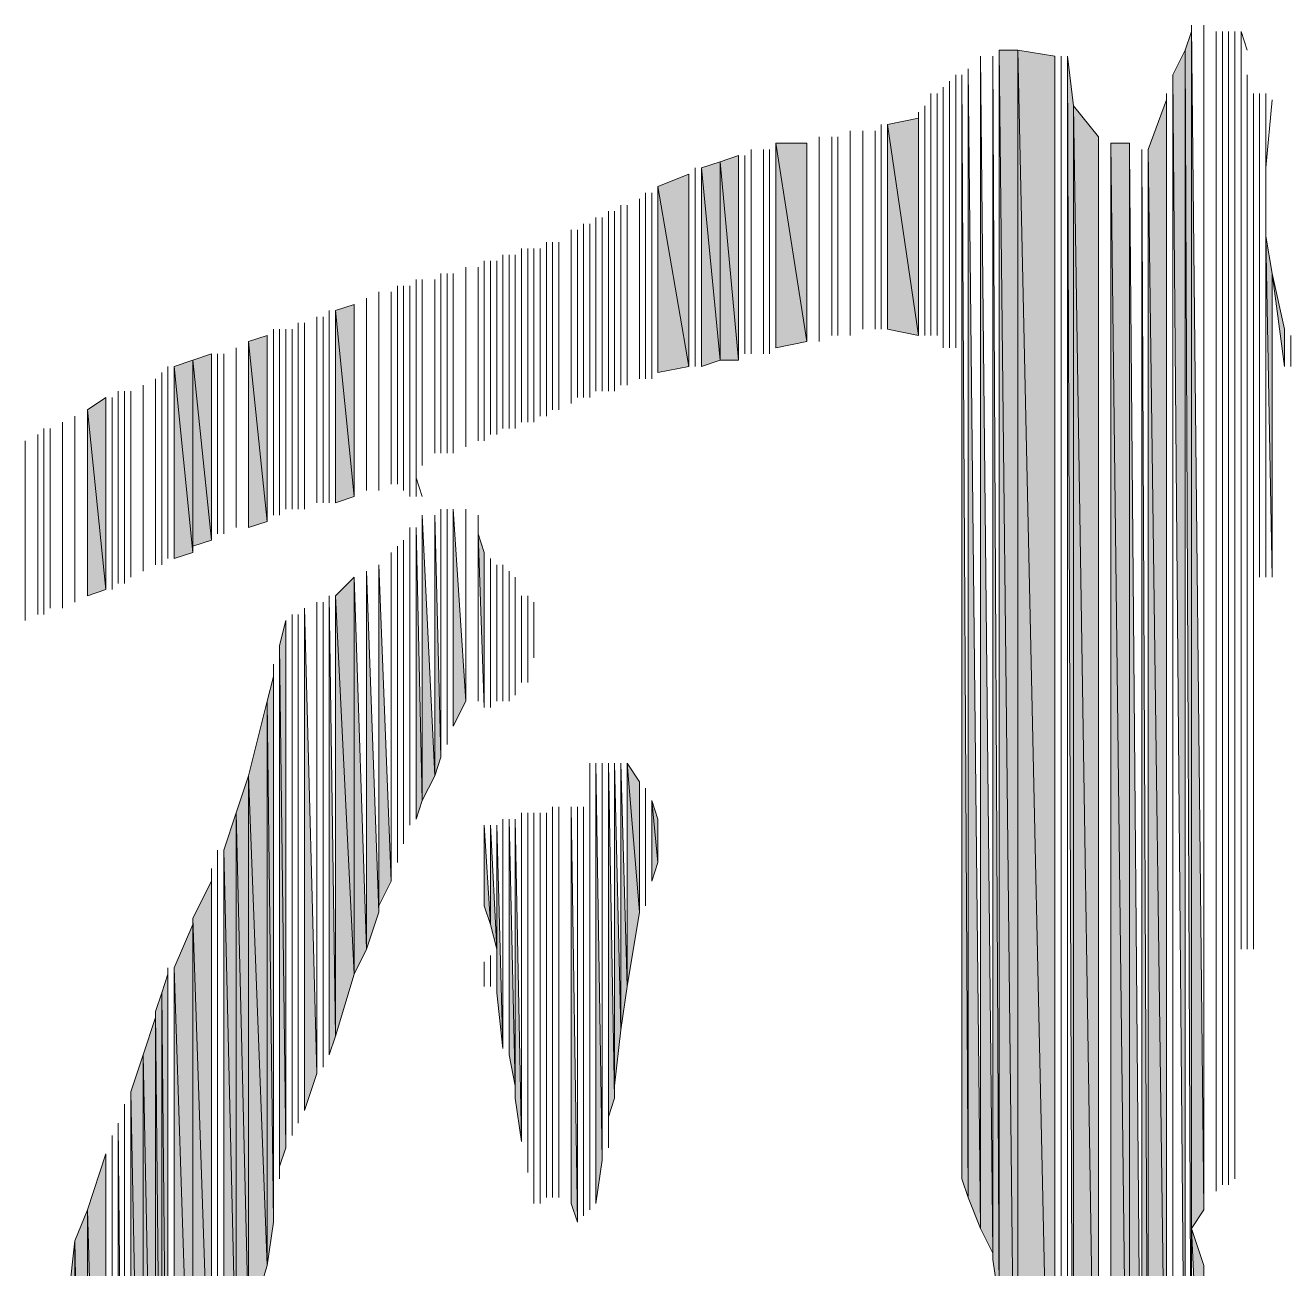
# Model space of a CAD drawing. Header units: millimetres. Extents: x -30643 to 86172, y -19411 to 63186.
# Drawn here: x 82637.1 to 82780.6, y -126 to 15.1 of the extents above; entities that cross this region are included whole.
import ezdxf

# ---------------------------------------------------------------- set-up
doc = ezdxf.new("R2010")
doc.units = ezdxf.units.MM

msp = doc.modelspace()

# ---------------------------------------------------------------- hatches: boundary and pattern name
h = msp.add_hatch(color=0)
h.dxf.hatch_style = 2
h.paths.add_polyline_path([(82769.37, -153.08), (82769.37, 14.39), (82768.67, 12.28)])
h = msp.add_hatch(color=0)
h.dxf.hatch_style = 2
h.paths.add_polyline_path([(82769.37, -121.42), (82770.78, -119.31), (82769.37, 15.1)])
h = msp.add_hatch(color=0)
h.dxf.hatch_style = 2
h.paths.add_polyline_path([(82745.45, -121.42), (82746.85, -124.23), (82745.45, 11.58)])
h = msp.add_hatch(color=0)
h.dxf.hatch_style = 2
h.paths.add_polyline_path([(82746.85, -124.94), (82747.56, -129.86), (82746.85, 11.58)])
h = msp.add_hatch(color=0)
h.dxf.hatch_style = 2
h.paths.add_polyline_path([(82747.56, -181.93), (82749.67, -181.93), (82747.56, 12.28)])
h = msp.add_hatch(color=0)
h.dxf.hatch_style = 2
h.paths.add_polyline_path([(82749.67, -181.93), (82749.67, 12.28), (82747.56, 12.28)])
h = msp.add_hatch(color=0)
h.dxf.hatch_style = 2
h.paths.add_polyline_path([(82749.67, -181.93), (82753.89, -180.53), (82749.67, 12.28)])
h = msp.add_hatch(color=0)
h.dxf.hatch_style = 2
h.paths.add_polyline_path([(82753.89, -180.53), (82753.89, 11.58), (82749.67, 12.28)])
h = msp.add_hatch(color=0)
h.dxf.hatch_style = 2
h.paths.add_polyline_path([(82756, -179.12), (82756, 5.95), (82755.3, 11.58)])
h = msp.add_hatch(color=0)
h.dxf.hatch_style = 2
h.paths.add_polyline_path([(82768.67, -153.79), (82768.67, 12.28), (82767.26, 9.47)])
h = msp.add_hatch(color=0)
h.dxf.hatch_style = 2
h.paths.add_polyline_path([(82744.04, -117.9), (82745.45, -121.42), (82744.04, 10.17)])
h = msp.add_hatch(color=0)
h.dxf.hatch_style = 2
h.paths.add_polyline_path([(82743.33, -115.79), (82744.04, -117.9), (82743.33, 9.47)])
h = msp.add_hatch(color=0)
h.dxf.hatch_style = 2
h.paths.add_polyline_path([(82777.82, -3.9), (82777.82, -1.09), (82777.82, 7.36)])
h = msp.add_hatch(color=0)
h.dxf.hatch_style = 2
h.paths.add_polyline_path([(82756, -179.12), (82758.82, -177.01), (82756, 5.95)])
h = msp.add_hatch(color=0)
h.dxf.hatch_style = 2
h.paths.add_polyline_path([(82758.82, -177.01), (82758.82, 2.43), (82756, 5.95)])
h = msp.add_hatch(color=0)
h.dxf.hatch_style = 2
h.paths.add_polyline_path([(82766.56, -155.9), (82766.56, 6.65), (82764.45, 1.02)])
h = msp.add_hatch(color=0)
h.dxf.hatch_style = 2
h.paths.add_polyline_path([(82738.41, -20.09), (82738.41, 4.54), (82734.89, 3.84)])
h = msp.add_hatch(color=0)
h.dxf.hatch_style = 2
h.paths.add_polyline_path([(82734.89, -19.38), (82738.41, -20.09), (82734.89, 3.84)])
h = msp.add_hatch(color=0)
h.dxf.hatch_style = 2
h.paths.add_polyline_path([(82722.22, -21.5), (82725.74, -20.79), (82722.22, 1.73)])
h = msp.add_hatch(color=0)
h.dxf.hatch_style = 2
h.paths.add_polyline_path([(82725.74, -20.79), (82725.74, 1.73), (82722.22, 1.73)])
h = msp.add_hatch(color=0)
h.dxf.hatch_style = 2
h.paths.add_polyline_path([(82760.22, -177.01), (82762.33, -174.9), (82760.22, 1.73)])
h = msp.add_hatch(color=0)
h.dxf.hatch_style = 2
h.paths.add_polyline_path([(82762.33, -174.9), (82762.33, 1.73), (82760.22, 1.73)])
h = msp.add_hatch(color=0)
h.dxf.hatch_style = 2
h.paths.add_polyline_path([(82762.33, -174.9), (82762.33, -167.16), (82762.33, 1.73)])
h = msp.add_hatch(color=0)
h.dxf.hatch_style = 2
h.paths.add_polyline_path([(82718, -22.9), (82718, 0.32), (82715.89, -0.39)])
h = msp.add_hatch(color=0)
h.dxf.hatch_style = 2
h.paths.add_polyline_path([(82762.33, -167.16), (82763.74, -162.23), (82762.33, 1.02)])
h = msp.add_hatch(color=0)
h.dxf.hatch_style = 2
h.paths.add_polyline_path([(82763.74, -162.23), (82764.45, -160.12), (82763.74, 1.02)])
h = msp.add_hatch(color=0)
h.dxf.hatch_style = 2
h.paths.add_polyline_path([(82764.45, -160.12), (82766.56, -155.9), (82764.45, 1.02)])
h = msp.add_hatch(color=0)
h.dxf.hatch_style = 2
h.paths.add_polyline_path([(82715.89, -22.9), (82715.89, -0.39), (82713.78, -1.09)])
h = msp.add_hatch(color=0)
h.dxf.hatch_style = 2
h.paths.add_polyline_path([(82713.78, -23.61), (82715.89, -22.9), (82713.78, -1.09)])
h = msp.add_hatch(color=0)
h.dxf.hatch_style = 2
h.paths.add_polyline_path([(82715.89, -22.9), (82718, -22.9), (82715.89, -0.39)])
h = msp.add_hatch(color=0)
h.dxf.hatch_style = 2
h.paths.add_polyline_path([(82712.37, -23.61), (82712.37, -1.79), (82708.85, -3.2)])
h = msp.add_hatch(color=0)
h.dxf.hatch_style = 2
h.paths.add_polyline_path([(82708.85, -24.31), (82712.37, -23.61), (82708.85, -3.2)])
h = msp.add_hatch(color=0)
h.dxf.hatch_style = 2
h.paths.add_polyline_path([(82777.82, -47.53), (82777.82, -8.83), (82777.82, -3.9)])
h = msp.add_hatch(color=0)
h.dxf.hatch_style = 2
h.paths.add_polyline_path([(82778.52, -47.53), (82778.52, -13.05), (82777.82, -8.83)])
h = msp.add_hatch(color=0)
h.dxf.hatch_style = 2
h.paths.add_polyline_path([(82779.93, -23.61), (82779.93, -19.38), (82778.52, -13.05)])
h = msp.add_hatch(color=0)
h.dxf.hatch_style = 2
h.paths.add_polyline_path([(82674.37, -38.38), (82674.37, -16.57), (82672.26, -17.27)])
h = msp.add_hatch(color=0)
h.dxf.hatch_style = 2
h.paths.add_polyline_path([(82672.26, -39.09), (82674.37, -38.38), (82672.26, -17.27)])
h = msp.add_hatch(color=0)
h.dxf.hatch_style = 2
h.paths.add_polyline_path([(82664.52, -41.2), (82664.52, -20.09), (82662.41, -20.79)])
h = msp.add_hatch(color=0)
h.dxf.hatch_style = 2
h.paths.add_polyline_path([(82662.41, -41.9), (82664.52, -41.2), (82662.41, -20.79)])
h = msp.add_hatch(color=0)
h.dxf.hatch_style = 2
h.paths.add_polyline_path([(82656.08, -44.72), (82656.08, -22.9), (82653.97, -23.61)])
h = msp.add_hatch(color=0)
h.dxf.hatch_style = 2
h.paths.add_polyline_path([(82658.19, -43.31), (82658.19, -22.2), (82656.08, -22.9)])
h = msp.add_hatch(color=0)
h.dxf.hatch_style = 2
h.paths.add_polyline_path([(82656.08, -44.01), (82658.19, -43.31), (82656.08, -22.9)])
h = msp.add_hatch(color=0)
h.dxf.hatch_style = 2
h.paths.add_polyline_path([(82653.97, -45.42), (82656.08, -44.72), (82653.97, -23.61)])
h = msp.add_hatch(color=0)
h.dxf.hatch_style = 2
h.paths.add_polyline_path([(82646.23, -48.94), (82646.23, -27.13), (82644.12, -28.53)])
h = msp.add_hatch(color=0)
h.dxf.hatch_style = 2
h.paths.add_polyline_path([(82644.12, -49.64), (82646.23, -48.94), (82644.12, -28.53)])
h = msp.add_hatch(color=0)
h.dxf.hatch_style = 2
h.paths.add_polyline_path([(82685.63, -64.42), (82687.04, -61.61), (82685.63, -39.79)])
h = msp.add_hatch(color=0)
h.dxf.hatch_style = 2
h.paths.add_polyline_path([(82682.11, -72.86), (82683.52, -70.05), (82682.11, -40.5)])
h = msp.add_hatch(color=0)
h.dxf.hatch_style = 2
h.paths.add_polyline_path([(82683.52, -70.05), (82684.23, -67.94), (82683.52, -40.5)])
h = msp.add_hatch(color=0)
h.dxf.hatch_style = 2
h.paths.add_polyline_path([(82681.41, -74.98), (82682.11, -72.86), (82681.41, -41.9)])
h = msp.add_hatch(color=0)
h.dxf.hatch_style = 2
h.paths.add_polyline_path([(82689.15, -62.31), (82689.15, -44.72), (82688.45, -42.61)])
h = msp.add_hatch(color=0)
h.dxf.hatch_style = 2
h.paths.add_polyline_path([(82675.78, -89.75), (82677.19, -85.53), (82675.78, -46.83)])
h = msp.add_hatch(color=0)
h.dxf.hatch_style = 2
h.paths.add_polyline_path([(82677.19, -84.83), (82678.6, -82.01), (82677.19, -46.12)])
h = msp.add_hatch(color=0)
h.dxf.hatch_style = 2
h.paths.add_polyline_path([(82674.37, -92.57), (82674.37, -47.53), (82672.26, -49.64)])
h = msp.add_hatch(color=0)
h.dxf.hatch_style = 2
h.paths.add_polyline_path([(82674.37, -92.57), (82675.78, -89.75), (82674.37, -47.53)])
h = msp.add_hatch(color=0)
h.dxf.hatch_style = 2
h.paths.add_polyline_path([(82671.56, -101.72), (82672.26, -99.6), (82671.56, -49.64)])
h = msp.add_hatch(color=0)
h.dxf.hatch_style = 2
h.paths.add_polyline_path([(82672.26, -99.6), (82674.37, -92.57), (82672.26, -49.64)])
h = msp.add_hatch(color=0)
h.dxf.hatch_style = 2
h.paths.add_polyline_path([(82668.75, -108.05), (82670.15, -103.83), (82668.75, -51.05)])
h = msp.add_hatch(color=0)
h.dxf.hatch_style = 2
h.paths.add_polyline_path([(82694.78, -55.27), (82694.78, -53.16), (82694.78, -50.35)])
h = msp.add_hatch(color=0)
h.dxf.hatch_style = 2
h.paths.add_polyline_path([(82666.63, -112.27), (82666.63, -52.46), (82665.93, -55.27)])
h = msp.add_hatch(color=0)
h.dxf.hatch_style = 2
h.paths.add_polyline_path([(82665.93, -114.38), (82666.63, -112.27), (82665.93, -55.27)])
h = msp.add_hatch(color=0)
h.dxf.hatch_style = 2
h.paths.add_polyline_path([(82665.23, -120.71), (82665.23, -58.79), (82664.52, -61.61)])
h = msp.add_hatch(color=0)
h.dxf.hatch_style = 2
h.paths.add_polyline_path([(82665.23, -120.71), (82665.23, -117.2), (82665.23, -58.79)])
h = msp.add_hatch(color=0)
h.dxf.hatch_style = 2
h.paths.add_polyline_path([(82664.52, -125.64), (82664.52, -61.61), (82662.41, -70.05)])
h = msp.add_hatch(color=0)
h.dxf.hatch_style = 2
h.paths.add_polyline_path([(82664.52, -125.64), (82665.23, -120.71), (82664.52, -61.61)])
h = msp.add_hatch(color=0)
h.dxf.hatch_style = 2
h.paths.add_polyline_path([(82701.82, -118.6), (82702.52, -113.68), (82701.82, -68.64)])
h = msp.add_hatch(color=0)
h.dxf.hatch_style = 2
h.paths.add_polyline_path([(82703.23, -112.27), (82703.23, -108.75), (82703.23, -68.64)])
h = msp.add_hatch(color=0)
h.dxf.hatch_style = 2
h.paths.add_polyline_path([(82703.23, -108.75), (82703.93, -106.64), (82703.23, -68.64)])
h = msp.add_hatch(color=0)
h.dxf.hatch_style = 2
h.paths.add_polyline_path([(82703.93, -105.23), (82704.63, -98.9), (82703.93, -68.64)])
h = msp.add_hatch(color=0)
h.dxf.hatch_style = 2
h.paths.add_polyline_path([(82704.63, -98.9), (82705.34, -93.97), (82704.63, -68.64)])
h = msp.add_hatch(color=0)
h.dxf.hatch_style = 2
h.paths.add_polyline_path([(82705.34, -93.97), (82706.74, -85.53), (82705.34, -68.64)])
h = msp.add_hatch(color=0)
h.dxf.hatch_style = 2
h.paths.add_polyline_path([(82706.74, -85.53), (82706.74, -70.75), (82705.34, -68.64)])
h = msp.add_hatch(color=0)
h.dxf.hatch_style = 2
h.paths.add_polyline_path([(82662.41, -132.68), (82662.41, -70.05), (82661, -74.27)])
h = msp.add_hatch(color=0)
h.dxf.hatch_style = 2
h.paths.add_polyline_path([(82662.41, -132.68), (82664.52, -125.64), (82662.41, -70.05)])
h = msp.add_hatch(color=0)
h.dxf.hatch_style = 2
h.paths.add_polyline_path([(82707.45, -84.83), (82707.45, -82.72), (82707.45, -71.46)])
h = msp.add_hatch(color=0)
h.dxf.hatch_style = 2
h.paths.add_polyline_path([(82708.15, -82.01), (82708.85, -79.9), (82708.15, -72.86)])
h = msp.add_hatch(color=0)
h.dxf.hatch_style = 2
h.paths.add_polyline_path([(82708.85, -79.9), (82708.85, -74.98), (82708.15, -72.86)])
h = msp.add_hatch(color=0)
h.dxf.hatch_style = 2
h.paths.add_polyline_path([(82661, -138.31), (82661, -74.27), (82659.6, -78.49)])
h = msp.add_hatch(color=0)
h.dxf.hatch_style = 2
h.paths.add_polyline_path([(82661, -138.31), (82662.41, -132.68), (82661, -74.27)])
h = msp.add_hatch(color=0)
h.dxf.hatch_style = 2
h.paths.add_polyline_path([(82694.08, -112.27), (82694.08, -115.09), (82694.08, -74.27)])
h = msp.add_hatch(color=0)
h.dxf.hatch_style = 2
h.paths.add_polyline_path([(82694.78, -116.49), (82694.78, -118.6), (82694.78, -74.27)])
h = msp.add_hatch(color=0)
h.dxf.hatch_style = 2
h.paths.add_polyline_path([(82699, -118.6), (82699.71, -120.71), (82699, -73.57)])
h = msp.add_hatch(color=0)
h.dxf.hatch_style = 2
h.paths.add_polyline_path([(82689.15, -84.83), (82689.86, -86.94), (82689.15, -75.68)])
h = msp.add_hatch(color=0)
h.dxf.hatch_style = 2
h.paths.add_polyline_path([(82689.86, -86.94), (82690.56, -89.75), (82689.86, -75.68)])
h = msp.add_hatch(color=0)
h.dxf.hatch_style = 2
h.paths.add_polyline_path([(82690.56, -94.68), (82691.26, -101.01), (82690.56, -75.68)])
h = msp.add_hatch(color=0)
h.dxf.hatch_style = 2
h.paths.add_polyline_path([(82691.97, -101.72), (82692.67, -105.23), (82691.97, -74.98)])
h = msp.add_hatch(color=0)
h.dxf.hatch_style = 2
h.paths.add_polyline_path([(82692.67, -106.64), (82693.37, -111.57), (82692.67, -74.98)])
h = msp.add_hatch(color=0)
h.dxf.hatch_style = 2
h.paths.add_polyline_path([(82659.6, -143.23), (82661, -138.31), (82659.6, -78.49)])
h = msp.add_hatch(color=0)
h.dxf.hatch_style = 2
h.paths.add_polyline_path([(82658.19, -148.86), (82658.19, -82.01), (82656.08, -86.23)])
h = msp.add_hatch(color=0)
h.dxf.hatch_style = 2
h.paths.add_polyline_path([(82658.19, -148.86), (82658.19, -146.75), (82658.19, -82.01)])
h = msp.add_hatch(color=0)
h.dxf.hatch_style = 2
h.paths.add_polyline_path([(82656.08, -156.6), (82656.08, -86.94), (82653.97, -91.86)])
h = msp.add_hatch(color=0)
h.dxf.hatch_style = 2
h.paths.add_polyline_path([(82656.08, -155.19), (82658.19, -148.86), (82656.08, -86.23)])
h = msp.add_hatch(color=0)
h.dxf.hatch_style = 2
h.paths.add_polyline_path([(82653.97, -164.34), (82656.08, -156.6), (82653.97, -91.86)])
h = msp.add_hatch(color=0)
h.dxf.hatch_style = 2
h.paths.add_polyline_path([(82653.26, -165.05), (82653.26, -92.57), (82652.56, -94.68)])
h = msp.add_hatch(color=0)
h.dxf.hatch_style = 2
h.paths.add_polyline_path([(82652.56, -168.56), (82652.56, -94.68), (82651.86, -96.79)])
h = msp.add_hatch(color=0)
h.dxf.hatch_style = 2
h.paths.add_polyline_path([(82652.56, -168.56), (82653.26, -165.05), (82652.56, -94.68)])
h = msp.add_hatch(color=0)
h.dxf.hatch_style = 2
h.paths.add_polyline_path([(82651.86, -172.08), (82651.86, -97.49), (82650.45, -101.72)])
h = msp.add_hatch(color=0)
h.dxf.hatch_style = 2
h.paths.add_polyline_path([(82651.86, -171.38), (82652.56, -168.56), (82651.86, -96.79)])
h = msp.add_hatch(color=0)
h.dxf.hatch_style = 2
h.paths.add_polyline_path([(82650.45, -177.01), (82650.45, -101.72), (82649.04, -105.94)])
h = msp.add_hatch(color=0)
h.dxf.hatch_style = 2
h.paths.add_polyline_path([(82650.45, -177.01), (82651.86, -172.08), (82650.45, -101.72)])
h = msp.add_hatch(color=0)
h.dxf.hatch_style = 2
h.paths.add_polyline_path([(82649.04, -182.64), (82650.45, -177.01), (82649.04, -105.94)])
h = msp.add_hatch(color=0)
h.dxf.hatch_style = 2
h.paths.add_polyline_path([(82647.63, -186.86), (82648.34, -184.75), (82647.63, -109.46)])
h = msp.add_hatch(color=0)
h.dxf.hatch_style = 2
h.paths.add_polyline_path([(82646.23, -191.08), (82646.23, -112.97), (82644.12, -119.31)])
h = msp.add_hatch(color=0)
h.dxf.hatch_style = 2
h.paths.add_polyline_path([(82644.12, -198.82), (82644.12, -119.31), (82642.71, -122.83)])
h = msp.add_hatch(color=0)
h.dxf.hatch_style = 2
h.paths.add_polyline_path([(82644.12, -198.82), (82646.23, -191.08), (82644.12, -119.31)])
h = msp.add_hatch(color=0)
h.dxf.hatch_style = 2
h.paths.add_polyline_path([(82770.78, -151.68), (82770.78, -125.64), (82769.37, -121.42)])
h = msp.add_hatch(color=0)
h.dxf.hatch_style = 2
h.paths.add_polyline_path([(82642.71, -203.04), (82642.71, -122.83), (82641.3, -135.49)])
h = msp.add_hatch(color=0)
h.dxf.hatch_style = 2
h.paths.add_polyline_path([(82642.71, -203.04), (82644.12, -198.82), (82642.71, -122.83)])

# ---------------------------------------------------------------- linework, layer by layer
at = {"color": 0, "lineweight": 0}
for points in [[(82769.37, -153.08), (82769.37, 14.39), (82768.67, 12.28)], [(82769.37, -152.38), (82769.37, 15.1)], [(82769.37, -152.38), (82769.37, 15.1)], [(82769.37, -152.38), (82769.37, 15.1)], [(82769.37, -121.42), (82770.78, -119.31), (82769.37, 15.1)], [(82769.37, -153.08), (82769.37, 14.39)], [(82770.78, -119.31), (82770.78, 15.1)], [(82770.78, -119.31), (82770.78, 15.1)], [(82770.78, -118.6), (82770.78, 15.1)], [(82770.78, -118.6), (82770.78, 15.1)], [(82772.19, -117.2), (82772.19, 14.39)], [(82772.19, -117.2), (82772.19, 14.39)], [(82772.89, -116.49), (82772.89, 14.39)], [(82772.89, -116.49), (82772.89, 14.39)], [(82773.59, -116.49), (82773.59, 14.39)], [(82773.59, -116.49), (82773.59, 14.39)], [(82774.3, -115.79), (82774.3, 14.39)], [(82774.3, -89.75), (82774.3, 14.39)], [(82775, -89.75), (82775, 14.39)], [(82775, 11.58), (82775, 14.39)], [(82775, 11.58), (82775, 14.39)], [(82775, 11.58), (82775, 14.39)], [(82775.7, 12.28), (82775, 14.39)], [(82745.45, -121.42), (82745.45, 11.58)], [(82745.45, -121.42), (82746.85, -124.23), (82745.45, 11.58)], [(82746.85, -124.23), (82746.85, 11.58)], [(82746.85, -124.23), (82746.85, 11.58)], [(82746.85, -124.94), (82746.85, 11.58)], [(82746.85, -124.94), (82747.56, -129.86), (82746.85, 11.58)], [(82747.56, -129.86), (82747.56, 12.28)], [(82747.56, -181.93), (82749.67, -181.93), (82747.56, 12.28)], [(82749.67, -181.93), (82749.67, 12.28), (82747.56, 12.28)], [(82749.67, -181.93), (82749.67, 12.28)], [(82749.67, -181.93), (82749.67, 12.28)], [(82749.67, -181.93), (82753.89, -180.53), (82749.67, 12.28)], [(82753.89, -180.53), (82753.89, 11.58), (82749.67, 12.28)], [(82753.89, -180.53), (82753.89, 11.58)], [(82754.59, -180.53), (82754.59, 11.58)], [(82754.59, -180.53), (82754.59, 11.58)], [(82755.3, -179.82), (82755.3, 11.58)], [(82755.3, -179.82), (82755.3, 11.58)], [(82756, -179.12), (82756, 5.95), (82755.3, 11.58)], [(82768.67, -153.79), (82768.67, 12.28), (82767.26, 9.47)], [(82768.67, -153.79), (82768.67, 12.28)], [(82775, -89.75), (82775, 11.58)], [(82744.04, -117.9), (82744.04, 10.17)], [(82744.04, -117.9), (82745.45, -121.42), (82744.04, 10.17)], [(82775, -89.75), (82775, 10.87)], [(82775, -89.75), (82775, 10.87)], [(82741.93, -21.5), (82741.93, 8.76)], [(82741.93, -21.5), (82741.93, 8.76)], [(82742.63, -21.5), (82742.63, 9.47)], [(82742.63, -21.5), (82742.63, 9.47)], [(82742.63, -21.5), (82742.63, 8.76)], [(82742.63, -21.5), (82742.63, 8.76)], [(82742.63, -21.5), (82742.63, 8.76)], [(82742.63, -21.5), (82742.63, 8.76)], [(82743.33, -21.5), (82743.33, 9.47)], [(82743.33, -115.79), (82744.04, -117.9), (82743.33, 9.47)], [(82767.26, -154.49), (82767.26, 9.47)], [(82767.26, -154.49), (82767.26, 9.47)], [(82775.7, -89.75), (82775.7, 9.47)], [(82775.7, -89.75), (82775.7, 9.47)], [(82739.82, -20.09), (82739.82, 7.36)], [(82739.82, -20.09), (82739.82, 7.36)], [(82739.82, -20.09), (82739.82, 7.36)], [(82739.82, -20.09), (82739.82, 7.36)], [(82739.82, -20.09), (82739.82, 7.36)], [(82739.82, -20.09), (82739.82, 7.36)], [(82740.52, -20.09), (82740.52, 7.36)], [(82740.52, -20.09), (82740.52, 7.36)], [(82741.22, -20.79), (82741.22, 8.06)], [(82741.22, -20.79), (82741.22, 8.06)], [(82741.22, -21.5), (82741.22, 8.06)], [(82741.22, -21.5), (82741.22, 8.06)], [(82741.22, -21.5), (82741.22, 8.06)], [(82741.22, -21.5), (82741.22, 8.06)], [(82766.56, -155.19), (82766.56, 7.36)], [(82766.56, -155.19), (82766.56, 7.36)], [(82767.26, -155.19), (82767.26, 8.06)], [(82767.26, -155.19), (82767.26, 8.06)], [(82775.7, -89.75), (82775.7, 8.06)], [(82775.7, -89.75), (82775.7, 8.06)], [(82775.7, -89.75), (82775.7, 7.36)], [(82775.7, -89.75), (82775.7, 7.36)], [(82775.7, -89.75), (82775.7, 7.36)], [(82775.7, -89.75), (82775.7, 7.36)], [(82776.41, -89.75), (82776.41, 7.36)], [(82776.41, -47.53), (82776.41, 7.36)], [(82777.11, -47.53), (82777.11, 7.36)], [(82777.11, -47.53), (82777.11, 7.36)], [(82777.11, -47.53), (82777.11, 7.36)], [(82777.11, -47.53), (82777.11, 7.36)], [(82777.82, -47.53), (82777.82, 7.36)], [(82777.82, -47.53), (82777.82, 7.36)], [(82777.82, -47.53), (82777.82, 7.36)], [(82777.82, -3.9), (82777.82, -1.09), (82777.82, 7.36)], [(82739.11, -20.09), (82739.11, 5.95)], [(82739.11, -20.09), (82739.11, 5.95)], [(82739.82, -20.09), (82739.82, 6.65)], [(82739.82, -20.09), (82739.82, 6.65)], [(82756, -179.12), (82758.82, -177.01), (82756, 5.95)], [(82758.82, -177.01), (82758.82, 2.43), (82756, 5.95)], [(82766.56, -155.9), (82766.56, 6.65), (82764.45, 1.02)], [(82766.56, -155.9), (82766.56, 6.65)], [(82777.82, -1.09), (82777.82, 6.65)], [(82777.82, -1.09), (82778.52, 6.65)], [(82738.41, -20.09), (82738.41, 4.54), (82734.89, 3.84)], [(82738.41, -20.09), (82738.41, 5.24)], [(82738.41, -20.09), (82738.41, 5.24)], [(82738.41, -20.09), (82738.41, 4.54)], [(82730.67, -20.09), (82730.67, 3.13)], [(82730.67, -20.09), (82730.67, 3.13)], [(82730.67, -20.09), (82730.67, 3.13)], [(82730.67, -20.09), (82730.67, 3.13)], [(82732.08, -19.38), (82732.08, 3.13)], [(82732.08, -19.38), (82732.08, 3.13)], [(82733.48, -19.38), (82733.48, 3.13)], [(82733.48, -19.38), (82733.48, 3.13)], [(82733.48, -19.38), (82733.48, 3.13)], [(82733.48, -19.38), (82733.48, 3.13)], [(82734.19, -19.38), (82734.19, 3.84)], [(82734.19, -19.38), (82734.19, 3.84)], [(82734.89, -19.38), (82734.89, 3.84)], [(82734.89, -19.38), (82738.41, -20.09), (82734.89, 3.84)], [(82722.22, -21.5), (82722.22, 1.73)], [(82722.22, -21.5), (82725.74, -20.79), (82722.22, 1.73)], [(82725.74, -20.79), (82725.74, 1.73), (82722.22, 1.73)], [(82725.74, -20.79), (82725.74, 1.73)], [(82727.15, -20.79), (82727.15, 2.43)], [(82727.15, -20.79), (82727.15, 2.43)], [(82728.56, -20.09), (82728.56, 2.43)], [(82728.56, -20.09), (82728.56, 2.43)], [(82729.26, -20.09), (82729.26, 2.43)], [(82729.26, -20.09), (82729.26, 2.43)], [(82758.82, -177.01), (82758.82, 2.43)], [(82760.22, -177.01), (82760.22, 1.73)], [(82760.22, -177.01), (82762.33, -174.9), (82760.22, 1.73)], [(82762.33, -174.9), (82762.33, 1.73), (82760.22, 1.73)], [(82762.33, -174.9), (82762.33, 1.73)], [(82762.33, -174.9), (82762.33, 1.73)], [(82762.33, -174.9), (82762.33, -167.16), (82762.33, 1.73)], [(82718, -22.9), (82718, 0.32), (82715.89, -0.39)], [(82718, -22.9), (82718, 0.32)], [(82718.71, -22.2), (82718.71, 0.32)], [(82718.71, -22.2), (82718.71, 0.32)], [(82719.41, -22.2), (82719.41, 1.02)], [(82719.41, -22.2), (82719.41, 1.02)], [(82720.82, -22.2), (82720.82, 1.02)], [(82720.82, -22.2), (82720.82, 1.02)], [(82720.82, -22.2), (82720.82, 1.02)], [(82720.82, -22.2), (82720.82, 1.02)], [(82721.52, -22.2), (82721.52, 1.02)], [(82721.52, -22.2), (82721.52, 1.02)], [(82762.33, -167.16), (82762.33, 1.02)], [(82762.33, -167.16), (82763.74, -162.23), (82762.33, 1.02)], [(82763.74, -162.23), (82763.74, 1.02)], [(82763.74, -162.23), (82764.45, -160.12), (82763.74, 1.02)], [(82764.45, -160.12), (82764.45, 1.02)], [(82764.45, -160.12), (82766.56, -155.9), (82764.45, 1.02)], [(82713.08, -23.61), (82713.08, -1.09)], [(82713.08, -23.61), (82713.08, -1.09)], [(82715.89, -22.9), (82715.89, -0.39), (82713.78, -1.09)], [(82713.78, -23.61), (82713.78, -1.09)], [(82713.78, -23.61), (82715.89, -22.9), (82713.78, -1.09)], [(82715.89, -22.9), (82718, -22.9), (82715.89, -0.39)], [(82712.37, -23.61), (82712.37, -1.79), (82708.85, -3.2)], [(82712.37, -23.61), (82712.37, -1.79)], [(82707.45, -25.01), (82707.45, -3.9)], [(82707.45, -25.01), (82707.45, -3.9)], [(82708.15, -25.01), (82708.15, -3.9)], [(82708.15, -25.01), (82708.15, -3.9)], [(82708.85, -24.31), (82708.85, -3.2)], [(82708.85, -24.31), (82708.85, -3.2)], [(82708.85, -24.31), (82708.85, -3.2)], [(82708.85, -24.31), (82708.85, -3.2)], [(82708.85, -24.31), (82708.85, -3.2)], [(82708.85, -24.31), (82712.37, -23.61), (82708.85, -3.2)], [(82777.82, -47.53), (82777.82, -3.9)], [(82777.82, -47.53), (82777.82, -8.83), (82777.82, -3.9)], [(82704.63, -25.72), (82704.63, -5.31)], [(82704.63, -25.72), (82704.63, -5.31)], [(82705.34, -25.72), (82705.34, -5.31)], [(82705.34, -25.72), (82705.34, -5.31)], [(82706.74, -25.01), (82706.74, -4.61)], [(82706.74, -25.01), (82706.74, -4.61)], [(82707.45, -25.01), (82707.45, -4.61)], [(82707.45, -25.01), (82707.45, -4.61)], [(82701.82, -26.42), (82701.82, -6.72)], [(82701.82, -26.42), (82701.82, -6.72)], [(82702.52, -26.42), (82702.52, -6.72)], [(82702.52, -26.42), (82702.52, -6.72)], [(82703.23, -26.42), (82703.23, -6.01)], [(82703.23, -26.42), (82703.23, -6.01)], [(82703.23, -26.42), (82703.23, -6.72)], [(82703.23, -26.42), (82703.23, -6.72)], [(82703.93, -26.42), (82703.93, -6.01)], [(82703.93, -26.42), (82703.93, -6.01)], [(82703.93, -25.72), (82703.93, -6.01)], [(82703.93, -25.72), (82703.93, -6.01)], [(82699, -27.83), (82699, -8.13)], [(82699, -27.83), (82699, -8.13)], [(82699.71, -27.13), (82699.71, -8.13)], [(82699.71, -27.13), (82699.71, -8.13)], [(82699.71, -27.13), (82699.71, -8.13)], [(82699.71, -27.13), (82699.71, -8.13)], [(82700.41, -27.13), (82700.41, -7.42)], [(82700.41, -27.13), (82700.41, -7.42)], [(82701.11, -27.13), (82701.11, -7.42)], [(82701.11, -27.13), (82701.11, -7.42)], [(82701.11, -27.13), (82701.11, -7.42)], [(82701.11, -27.13), (82701.11, -7.42)], [(82696.19, -29.24), (82696.19, -9.53)], [(82696.19, -29.24), (82696.19, -9.53)], [(82696.19, -29.24), (82696.19, -9.53)], [(82696.19, -29.24), (82696.19, -9.53)], [(82696.89, -28.53), (82696.89, -9.53)], [(82696.89, -28.53), (82696.89, -9.53)], [(82696.89, -28.53), (82696.89, -9.53)], [(82696.89, -28.53), (82696.89, -9.53)], [(82697.6, -28.53), (82697.6, -9.53)], [(82697.6, -28.53), (82697.6, -9.53)], [(82777.82, -47.53), (82777.82, -8.83)], [(82778.52, -47.53), (82778.52, -13.05), (82777.82, -8.83)], [(82691.26, -30.64), (82691.26, -10.94)], [(82691.26, -30.64), (82691.26, -10.94)], [(82691.26, -30.64), (82691.26, -10.94)], [(82691.26, -30.64), (82691.26, -10.94)], [(82691.97, -30.64), (82691.97, -10.94)], [(82691.97, -30.64), (82691.97, -10.94)], [(82691.97, -30.64), (82691.97, -10.94)], [(82691.97, -30.64), (82691.97, -10.94)], [(82692.67, -30.64), (82692.67, -10.94)], [(82692.67, -30.64), (82692.67, -10.94)], [(82692.67, -30.64), (82692.67, -10.94)], [(82692.67, -30.64), (82692.67, -10.94)], [(82693.37, -29.94), (82693.37, -10.24)], [(82693.37, -29.94), (82693.37, -10.24)], [(82694.08, -29.94), (82694.08, -10.24)], [(82694.08, -29.94), (82694.08, -10.24)], [(82694.08, -29.94), (82694.08, -10.24)], [(82694.08, -29.94), (82694.08, -10.24)], [(82694.78, -29.94), (82694.78, -10.24)], [(82694.78, -29.94), (82694.78, -10.24)], [(82694.78, -29.94), (82694.78, -10.24)], [(82694.78, -29.94), (82694.78, -10.24)], [(82694.78, -29.24), (82694.78, -10.24)], [(82694.78, -29.24), (82694.78, -10.24)], [(82695.48, -29.24), (82695.48, -10.24)], [(82695.48, -29.24), (82695.48, -10.24)], [(82695.48, -29.24), (82695.48, -10.24)], [(82695.48, -29.24), (82695.48, -10.24)], [(82687.04, -32.75), (82687.04, -12.35)], [(82687.04, -32.75), (82687.04, -12.35)], [(82688.45, -32.05), (82688.45, -12.35)], [(82688.45, -32.05), (82688.45, -12.35)], [(82689.15, -32.05), (82689.15, -11.64)], [(82689.15, -32.05), (82689.15, -11.64)], [(82689.15, -32.05), (82689.15, -11.64)], [(82689.15, -32.05), (82689.15, -11.64)], [(82689.15, -32.05), (82689.15, -11.64)], [(82689.15, -32.05), (82689.15, -11.64)], [(82689.15, -32.05), (82689.15, -11.64)], [(82689.15, -32.05), (82689.15, -11.64)], [(82689.15, -32.05), (82689.15, -11.64)], [(82689.15, -32.05), (82689.15, -11.64)], [(82689.86, -31.35), (82689.86, -11.64)], [(82689.86, -31.35), (82689.86, -11.64)], [(82690.56, -31.35), (82690.56, -11.64)], [(82690.56, -31.35), (82690.56, -11.64)], [(82681.41, -38.38), (82681.41, -13.76)], [(82681.41, -36.27), (82681.41, -13.76)], [(82682.11, -34.87), (82682.11, -13.76)], [(82682.11, -34.87), (82682.11, -13.76)], [(82682.11, -34.87), (82682.11, -13.76)], [(82682.11, -34.87), (82682.11, -13.76)], [(82683.52, -33.46), (82683.52, -13.76)], [(82683.52, -33.46), (82683.52, -13.76)], [(82684.23, -33.46), (82684.23, -13.05)], [(82684.23, -33.46), (82684.23, -13.05)], [(82684.23, -33.46), (82684.23, -13.05)], [(82684.23, -33.46), (82684.23, -13.05)], [(82684.93, -33.46), (82684.93, -13.05)], [(82684.93, -33.46), (82684.93, -13.05)], [(82684.93, -33.46), (82684.93, -13.05)], [(82684.93, -33.46), (82684.93, -13.05)], [(82685.63, -33.46), (82685.63, -13.05)], [(82685.63, -33.46), (82685.63, -13.05)], [(82778.52, -24.31), (82778.52, -13.05)], [(82779.93, -23.61), (82779.93, -19.38), (82778.52, -13.05)], [(82677.19, -37.68), (82677.19, -15.16)], [(82677.19, -37.68), (82677.19, -15.16)], [(82677.19, -37.68), (82677.19, -15.16)], [(82677.19, -37.68), (82677.19, -15.16)], [(82678.6, -36.98), (82678.6, -15.16)], [(82678.6, -36.98), (82678.6, -15.16)], [(82678.6, -36.98), (82678.6, -15.16)], [(82678.6, -36.98), (82678.6, -15.16)], [(82679.3, -36.98), (82679.3, -14.46)], [(82679.3, -36.98), (82679.3, -14.46)], [(82679.3, -36.98), (82679.3, -14.46)], [(82679.3, -36.98), (82679.3, -14.46)], [(82680, -37.68), (82680, -14.46)], [(82680, -37.68), (82680, -14.46)], [(82680, -37.68), (82680, -14.46)], [(82680, -37.68), (82680, -14.46)], [(82680.71, -38.38), (82680.71, -14.46)], [(82680.71, -38.38), (82680.71, -14.46)], [(82680.71, -38.38), (82680.71, -14.46)], [(82680.71, -38.38), (82680.71, -14.46)], [(82674.37, -38.38), (82674.37, -16.57), (82672.26, -17.27)], [(82674.37, -38.38), (82674.37, -16.57)], [(82674.37, -38.38), (82674.37, -16.57)], [(82674.37, -38.38), (82674.37, -16.57)], [(82674.37, -38.38), (82674.37, -16.57)], [(82674.37, -38.38), (82674.37, -16.57)], [(82675.78, -37.68), (82675.78, -15.87)], [(82675.78, -37.68), (82675.78, -15.87)], [(82670.15, -39.09), (82670.15, -17.98)], [(82670.15, -39.09), (82670.15, -17.98)], [(82670.86, -39.09), (82670.86, -17.98)], [(82670.86, -39.09), (82670.86, -17.98)], [(82671.56, -39.09), (82671.56, -17.27)], [(82671.56, -39.09), (82671.56, -17.27)], [(82672.26, -39.09), (82672.26, -17.27)], [(82672.26, -39.09), (82674.37, -38.38), (82672.26, -17.27)], [(82664.52, -41.2), (82664.52, -20.09), (82662.41, -20.79)], [(82664.52, -41.2), (82664.52, -20.09)], [(82665.23, -40.5), (82665.23, -19.38)], [(82665.23, -40.5), (82665.23, -19.38)], [(82665.23, -40.5), (82665.23, -20.09)], [(82665.23, -40.5), (82665.23, -20.09)], [(82665.93, -40.5), (82665.93, -19.38)], [(82665.93, -40.5), (82665.93, -19.38)], [(82665.93, -40.5), (82665.93, -19.38)], [(82665.93, -40.5), (82665.93, -19.38)], [(82666.63, -39.79), (82666.63, -19.38)], [(82666.63, -39.79), (82666.63, -19.38)], [(82667.34, -39.79), (82667.34, -19.38)], [(82667.34, -39.79), (82667.34, -19.38)], [(82667.34, -39.79), (82667.34, -19.38)], [(82667.34, -39.79), (82667.34, -19.38)], [(82668.04, -39.79), (82668.04, -18.68)], [(82668.04, -39.79), (82668.04, -18.68)], [(82668.75, -39.79), (82668.75, -18.68)], [(82668.75, -39.79), (82668.75, -18.68)], [(82779.93, -23.61), (82779.93, -19.38)], [(82779.93, -23.61), (82779.93, -19.38)], [(82779.93, -23.61), (82779.93, -19.38)], [(82780.63, -23.61), (82780.63, -20.09)], [(82780.63, -23.61), (82780.63, -20.09)], [(82780.63, -22.2), (82780.63, -20.09)], [(82780.63, -22.2), (82780.63, -20.09)], [(82661, -41.9), (82661, -21.5)], [(82661, -41.9), (82661, -21.5)], [(82662.41, -41.9), (82662.41, -20.79)], [(82662.41, -41.9), (82664.52, -41.2), (82662.41, -20.79)], [(82656.08, -44.72), (82656.08, -22.9), (82653.97, -23.61)], [(82658.19, -43.31), (82658.19, -22.2), (82656.08, -22.9)], [(82656.08, -44.72), (82656.08, -22.9)], [(82656.08, -44.01), (82656.08, -22.9)], [(82656.08, -44.01), (82656.08, -22.9)], [(82656.08, -44.01), (82656.08, -22.9)], [(82656.08, -44.01), (82658.19, -43.31), (82656.08, -22.9)], [(82658.19, -43.31), (82658.19, -22.2)], [(82658.19, -43.31), (82658.19, -22.2)], [(82658.19, -43.31), (82658.19, -22.2)], [(82658.89, -42.61), (82658.89, -22.2)], [(82658.89, -42.61), (82658.89, -22.2)], [(82658.89, -42.61), (82658.89, -22.2)], [(82658.89, -42.61), (82658.89, -22.2)], [(82659.6, -42.61), (82659.6, -22.2)], [(82659.6, -42.61), (82659.6, -22.2)], [(82652.56, -46.12), (82652.56, -24.31)], [(82652.56, -46.12), (82652.56, -24.31)], [(82653.26, -45.42), (82653.26, -23.61)], [(82653.26, -45.42), (82653.26, -23.61)], [(82653.26, -45.42), (82653.26, -24.31)], [(82653.26, -45.42), (82653.26, -24.31)], [(82653.26, -45.42), (82653.26, -24.31)], [(82653.26, -45.42), (82653.26, -24.31)], [(82653.97, -45.42), (82653.97, -23.61)], [(82653.97, -45.42), (82656.08, -44.72), (82653.97, -23.61)], [(82650.45, -46.83), (82650.45, -25.72)], [(82650.45, -46.83), (82650.45, -25.72)], [(82651.86, -46.12), (82651.86, -25.01)], [(82651.86, -46.12), (82651.86, -25.01)], [(82651.86, -46.12), (82651.86, -25.01)], [(82651.86, -46.12), (82651.86, -25.01)], [(82651.86, -46.12), (82651.86, -25.01)], [(82651.86, -46.12), (82651.86, -25.01)], [(82646.23, -48.94), (82646.23, -27.13), (82644.12, -28.53)], [(82646.23, -48.94), (82646.23, -27.13)], [(82646.93, -48.94), (82646.93, -27.13)], [(82646.93, -48.94), (82646.93, -27.13)], [(82646.93, -48.94), (82646.93, -27.13)], [(82646.93, -48.94), (82646.93, -27.13)], [(82646.93, -48.24), (82646.93, -27.13)], [(82646.93, -48.24), (82646.93, -27.13)], [(82647.63, -48.24), (82647.63, -26.42)], [(82647.63, -48.24), (82647.63, -26.42)], [(82648.34, -48.24), (82648.34, -26.42)], [(82648.34, -48.24), (82648.34, -26.42)], [(82648.34, -48.24), (82648.34, -26.42)], [(82648.34, -48.24), (82648.34, -26.42)], [(82649.04, -47.53), (82649.04, -26.42)], [(82649.04, -47.53), (82649.04, -26.42)], [(82644.12, -49.64), (82644.12, -28.53)], [(82644.12, -49.64), (82646.23, -48.94), (82644.12, -28.53)], [(82641.3, -51.05), (82641.3, -29.94)], [(82641.3, -51.05), (82641.3, -29.94)], [(82642.71, -50.35), (82642.71, -29.24)], [(82642.71, -50.35), (82642.71, -29.24)], [(82638.49, -51.75), (82638.49, -31.35)], [(82638.49, -51.75), (82638.49, -31.35)], [(82639.19, -51.75), (82639.19, -30.64)], [(82639.19, -51.75), (82639.19, -30.64)], [(82639.19, -51.75), (82639.19, -30.64)], [(82639.19, -51.75), (82639.19, -30.64)], [(82639.19, -51.75), (82639.19, -30.64)], [(82639.19, -51.75), (82639.19, -30.64)], [(82639.89, -51.05), (82639.89, -30.64)], [(82639.89, -51.05), (82639.89, -30.64)], [(82637.08, -52.46), (82637.08, -32.05)], [(82637.08, -52.46), (82637.08, -32.05)], [(82637.08, -52.46), (82637.08, -32.05)], [(82637.08, -52.46), (82637.08, -32.05)], [(82681.41, -38.38), (82681.41, -36.27)], [(82682.11, -38.38), (82681.41, -36.27)], [(82684.23, -67.94), (82684.23, -39.79)], [(82684.23, -67.94), (82684.23, -39.79)], [(82684.23, -67.23), (82684.23, -39.79)], [(82684.23, -67.23), (82684.23, -39.79)], [(82684.93, -66.53), (82684.93, -39.79)], [(82684.93, -66.53), (82684.93, -39.79)], [(82684.93, -65.12), (82684.93, -39.79)], [(82684.93, -65.12), (82684.93, -39.79)], [(82685.63, -64.42), (82685.63, -39.79)], [(82685.63, -64.42), (82687.04, -61.61), (82685.63, -39.79)], [(82687.04, -61.61), (82687.04, -39.79)], [(82687.04, -61.61), (82687.04, -39.79)], [(82682.11, -72.86), (82682.11, -40.5)], [(82682.11, -72.86), (82682.11, -40.5)], [(82682.11, -72.86), (82682.11, -40.5)], [(82682.11, -72.86), (82683.52, -70.05), (82682.11, -40.5)], [(82683.52, -70.05), (82683.52, -40.5)], [(82683.52, -70.05), (82684.23, -67.94), (82683.52, -40.5)], [(82688.45, -61.61), (82688.45, -40.5)], [(82688.45, -42.61), (82688.45, -40.5)], [(82680.71, -75.68), (82680.71, -41.9)], [(82680.71, -75.68), (82680.71, -41.9)], [(82680.71, -75.68), (82680.71, -42.61)], [(82680.71, -75.68), (82680.71, -42.61)], [(82681.41, -74.98), (82681.41, -41.9)], [(82681.41, -74.98), (82682.11, -72.86), (82681.41, -41.9)], [(82688.45, -61.61), (82688.45, -42.61)], [(82689.15, -62.31), (82689.15, -44.72), (82688.45, -42.61)], [(82679.3, -79.9), (82679.3, -44.01)], [(82679.3, -79.9), (82679.3, -44.01)], [(82679.3, -78.49), (82679.3, -44.01)], [(82679.3, -78.49), (82679.3, -44.01)], [(82680, -77.79), (82680, -43.31)], [(82680, -77.79), (82680, -43.31)], [(82680, -77.09), (82680, -43.31)], [(82680, -77.09), (82680, -43.31)], [(82678.6, -81.31), (82678.6, -44.72)], [(82678.6, -81.31), (82678.6, -44.72)], [(82678.6, -82.01), (82678.6, -45.42)], [(82678.6, -82.01), (82678.6, -45.42)], [(82689.15, -62.31), (82689.15, -44.72)], [(82689.15, -62.31), (82689.15, -44.72)], [(82689.15, -62.31), (82689.15, -44.72)], [(82689.15, -62.31), (82689.15, -45.42)], [(82689.15, -62.31), (82689.15, -45.42)], [(82689.15, -62.31), (82689.15, -45.42)], [(82689.15, -62.31), (82689.15, -45.42)], [(82689.15, -62.31), (82689.15, -45.42)], [(82689.15, -62.31), (82689.15, -45.42)], [(82689.86, -62.31), (82689.86, -45.42)], [(82689.86, -62.31), (82689.86, -45.42)], [(82675.78, -89.75), (82675.78, -46.83)], [(82675.78, -89.75), (82677.19, -85.53), (82675.78, -46.83)], [(82677.19, -85.53), (82677.19, -46.12)], [(82677.19, -85.53), (82677.19, -46.12)], [(82677.19, -84.83), (82677.19, -46.12)], [(82677.19, -84.83), (82678.6, -82.01), (82677.19, -46.12)], [(82690.56, -61.61), (82690.56, -46.12)], [(82690.56, -61.61), (82690.56, -46.12)], [(82691.26, -61.61), (82691.26, -46.12)], [(82691.26, -61.61), (82691.26, -46.12)], [(82691.26, -61.61), (82691.26, -46.83)], [(82691.26, -61.61), (82691.26, -46.83)], [(82691.97, -61.61), (82691.97, -46.83)], [(82691.97, -61.61), (82691.97, -46.83)], [(82691.97, -61.61), (82691.97, -46.83)], [(82691.97, -61.61), (82691.97, -46.83)], [(82674.37, -92.57), (82674.37, -47.53), (82672.26, -49.64)], [(82674.37, -92.57), (82674.37, -47.53)], [(82674.37, -92.57), (82674.37, -47.53)], [(82674.37, -92.57), (82674.37, -47.53)], [(82674.37, -92.57), (82674.37, -47.53)], [(82674.37, -92.57), (82675.78, -89.75), (82674.37, -47.53)], [(82692.67, -60.9), (82692.67, -47.53)], [(82692.67, -60.9), (82692.67, -47.53)], [(82692.67, -60.2), (82692.67, -48.24)], [(82692.67, -60.2), (82692.67, -48.24)], [(82671.56, -101.72), (82671.56, -49.64)], [(82671.56, -101.72), (82672.26, -99.6), (82671.56, -49.64)], [(82672.26, -99.6), (82672.26, -49.64)], [(82672.26, -99.6), (82674.37, -92.57), (82672.26, -49.64)], [(82693.37, -59.49), (82693.37, -49.64)], [(82693.37, -59.49), (82693.37, -49.64)], [(82694.08, -59.49), (82694.08, -49.64)], [(82694.08, -59.49), (82694.08, -49.64)], [(82668.75, -108.05), (82668.75, -51.05)], [(82668.75, -108.05), (82670.15, -103.83), (82668.75, -51.05)], [(82670.15, -103.83), (82670.15, -50.35)], [(82670.15, -103.83), (82670.15, -50.35)], [(82670.86, -103.12), (82670.86, -50.35)], [(82670.86, -103.12), (82670.86, -50.35)], [(82694.08, -58.09), (82694.08, -50.35)], [(82694.08, -58.09), (82694.08, -50.35)], [(82694.78, -56.68), (82694.78, -50.35)], [(82694.78, -56.68), (82694.78, -50.35)], [(82694.78, -56.68), (82694.78, -50.35)], [(82694.78, -56.68), (82694.78, -50.35)], [(82694.78, -55.27), (82694.78, -53.16), (82694.78, -50.35)], [(82666.63, -112.27), (82666.63, -52.46), (82665.93, -55.27)], [(82666.63, -112.27), (82666.63, -52.46)], [(82667.34, -110.86), (82667.34, -51.75)], [(82667.34, -110.86), (82667.34, -51.75)], [(82667.34, -110.86), (82667.34, -51.75)], [(82667.34, -110.86), (82667.34, -51.75)], [(82668.04, -109.46), (82668.04, -51.75)], [(82668.04, -109.46), (82668.04, -51.75)], [(82694.78, -55.27), (82694.78, -53.16)], [(82665.93, -114.38), (82665.93, -55.27)], [(82665.93, -114.38), (82666.63, -112.27), (82665.93, -55.27)], [(82665.93, -115.79), (82665.93, -55.98)], [(82665.93, -115.79), (82665.93, -55.98)], [(82665.23, -117.2), (82665.23, -57.38)], [(82665.23, -117.2), (82665.23, -57.38)], [(82665.23, -120.71), (82665.23, -58.79), (82664.52, -61.61)], [(82665.23, -120.71), (82665.23, -117.2), (82665.23, -58.79)], [(82664.52, -125.64), (82664.52, -61.61), (82662.41, -70.05)], [(82664.52, -125.64), (82665.23, -120.71), (82664.52, -61.61)], [(82701.11, -119.31), (82701.11, -68.64)], [(82701.11, -119.31), (82701.11, -68.64)], [(82701.11, -119.31), (82701.11, -68.64)], [(82701.82, -118.6), (82701.82, -68.64)], [(82701.82, -118.6), (82702.52, -113.68), (82701.82, -68.64)], [(82702.52, -113.68), (82702.52, -68.64)], [(82702.52, -113.68), (82702.52, -68.64)], [(82703.23, -112.27), (82703.23, -68.64)], [(82703.23, -112.27), (82703.23, -108.75), (82703.23, -68.64)], [(82703.23, -108.75), (82703.23, -68.64)], [(82703.23, -108.75), (82703.93, -106.64), (82703.23, -68.64)], [(82703.93, -106.64), (82703.93, -68.64)], [(82703.93, -106.64), (82703.93, -68.64)], [(82703.93, -105.23), (82703.93, -68.64)], [(82703.93, -105.23), (82704.63, -98.9), (82703.93, -68.64)], [(82704.63, -98.9), (82704.63, -68.64)], [(82704.63, -98.9), (82705.34, -93.97), (82704.63, -68.64)], [(82705.34, -93.97), (82705.34, -68.64)], [(82705.34, -93.97), (82706.74, -85.53), (82705.34, -68.64)], [(82706.74, -85.53), (82706.74, -70.75), (82705.34, -68.64)], [(82662.41, -132.68), (82662.41, -70.05), (82661, -74.27)], [(82662.41, -132.68), (82664.52, -125.64), (82662.41, -70.05)], [(82706.74, -85.53), (82706.74, -70.75)], [(82707.45, -84.83), (82707.45, -71.46)], [(82707.45, -84.83), (82707.45, -82.72), (82707.45, -71.46)], [(82707.45, -82.72), (82707.45, -72.86)], [(82707.45, -82.72), (82707.45, -72.86)], [(82708.15, -82.01), (82708.15, -72.86)], [(82708.15, -82.01), (82708.85, -79.9), (82708.15, -72.86)], [(82708.85, -79.9), (82708.85, -74.98), (82708.15, -72.86)], [(82661, -138.31), (82661, -74.27), (82659.6, -78.49)], [(82661, -138.31), (82662.41, -132.68), (82661, -74.27)], [(82693.37, -111.57), (82693.37, -74.27)], [(82693.37, -111.57), (82693.37, -74.27)], [(82694.08, -112.27), (82694.08, -74.27)], [(82694.08, -112.27), (82694.08, -115.09), (82694.08, -74.27)], [(82694.08, -115.09), (82694.08, -74.27)], [(82694.08, -115.09), (82694.08, -74.27)], [(82694.78, -115.79), (82694.78, -74.27)], [(82694.78, -115.79), (82694.78, -74.27)], [(82694.78, -116.49), (82694.78, -74.27)], [(82694.78, -116.49), (82694.78, -118.6), (82694.78, -74.27)], [(82694.78, -118.6), (82694.78, -74.27)], [(82694.78, -118.6), (82694.78, -74.27)], [(82695.48, -118.6), (82695.48, -74.27)], [(82695.48, -118.6), (82695.48, -74.27)], [(82695.48, -118.6), (82695.48, -74.27)], [(82695.48, -118.6), (82695.48, -74.27)], [(82696.19, -117.9), (82696.19, -74.27)], [(82696.19, -117.9), (82696.19, -74.27)], [(82696.19, -117.9), (82696.19, -74.27)], [(82696.19, -117.9), (82696.19, -74.27)], [(82696.89, -117.9), (82696.89, -73.57)], [(82696.89, -117.9), (82696.89, -73.57)], [(82696.89, -117.9), (82696.89, -73.57)], [(82696.89, -117.9), (82696.89, -73.57)], [(82697.6, -117.9), (82697.6, -73.57)], [(82697.6, -117.9), (82697.6, -73.57)], [(82699, -118.6), (82699, -73.57)], [(82699, -118.6), (82699.71, -120.71), (82699, -73.57)], [(82699.71, -120.71), (82699.71, -73.57)], [(82699.71, -120.71), (82699.71, -73.57)], [(82699.71, -120.71), (82699.71, -73.57)], [(82699.71, -120.71), (82699.71, -73.57)], [(82700.41, -120.01), (82700.41, -73.57)], [(82700.41, -120.01), (82700.41, -73.57)], [(82701.11, -119.31), (82701.11, -73.57)], [(82689.15, -82.72), (82689.15, -75.68)], [(82689.15, -82.72), (82689.15, -75.68)], [(82689.15, -83.42), (82689.15, -75.68)], [(82689.15, -83.42), (82689.15, -75.68)], [(82689.15, -84.83), (82689.15, -75.68)], [(82689.15, -84.83), (82689.86, -86.94), (82689.15, -75.68)], [(82689.86, -86.94), (82689.86, -75.68)], [(82689.86, -86.94), (82690.56, -89.75), (82689.86, -75.68)], [(82690.56, -89.75), (82690.56, -75.68)], [(82690.56, -94.68), (82691.26, -101.01), (82690.56, -75.68)], [(82691.26, -101.01), (82691.26, -74.98)], [(82691.26, -101.01), (82691.26, -74.98)], [(82691.26, -101.01), (82691.26, -74.98)], [(82691.26, -101.01), (82691.26, -74.98)], [(82691.97, -101.72), (82691.97, -74.98)], [(82691.97, -101.72), (82691.97, -74.98)], [(82691.97, -101.72), (82691.97, -74.98)], [(82691.97, -101.72), (82692.67, -105.23), (82691.97, -74.98)], [(82692.67, -105.23), (82692.67, -74.98)], [(82692.67, -105.23), (82692.67, -74.98)], [(82692.67, -106.64), (82692.67, -74.98)], [(82692.67, -106.64), (82693.37, -111.57), (82692.67, -74.98)], [(82708.85, -79.9), (82708.85, -74.98)], [(82708.85, -79.2), (82708.85, -74.98)], [(82658.89, -143.94), (82658.89, -78.49)], [(82658.89, -143.94), (82658.89, -78.49)], [(82659.6, -143.23), (82659.6, -78.49)], [(82659.6, -143.23), (82661, -138.31), (82659.6, -78.49)], [(82658.89, -145.34), (82658.89, -79.9)], [(82658.89, -145.34), (82658.89, -79.9)], [(82658.19, -146.75), (82658.19, -80.6)], [(82658.19, -146.75), (82658.19, -80.6)], [(82658.19, -148.86), (82658.19, -82.01), (82656.08, -86.23)], [(82658.19, -148.86), (82658.19, -146.75), (82658.19, -82.01)], [(82656.08, -156.6), (82656.08, -86.94), (82653.97, -91.86)], [(82656.08, -155.9), (82656.08, -86.23)], [(82656.08, -155.9), (82656.08, -86.23)], [(82656.08, -155.19), (82656.08, -86.23)], [(82656.08, -155.19), (82658.19, -148.86), (82656.08, -86.23)], [(82656.08, -156.6), (82656.08, -86.94)], [(82690.56, -94.68), (82690.56, -89.75)], [(82653.26, -164.34), (82653.26, -91.86)], [(82653.26, -164.34), (82653.26, -91.86)], [(82653.97, -164.34), (82653.97, -91.86)], [(82653.97, -164.34), (82656.08, -156.6), (82653.97, -91.86)], [(82689.15, -93.27), (82689.15, -91.16)], [(82689.15, -93.27), (82689.15, -91.16)], [(82689.15, -93.27), (82689.15, -91.16)], [(82689.15, -93.97), (82689.15, -91.16)], [(82689.15, -93.97), (82689.15, -91.16)], [(82689.15, -93.97), (82689.15, -91.16)], [(82689.15, -93.97), (82689.15, -91.16)], [(82689.15, -93.97), (82689.15, -91.16)], [(82689.15, -93.97), (82689.15, -91.16)], [(82689.86, -93.97), (82689.86, -90.46)], [(82689.86, -93.97), (82689.86, -90.46)], [(82653.26, -165.05), (82653.26, -92.57), (82652.56, -94.68)], [(82653.26, -165.05), (82653.26, -92.57)], [(82653.26, -165.05), (82653.26, -92.57)], [(82653.26, -165.05), (82653.26, -92.57)], [(82652.56, -168.56), (82652.56, -94.68), (82651.86, -96.79)], [(82652.56, -168.56), (82653.26, -165.05), (82652.56, -94.68)], [(82651.86, -172.08), (82651.86, -97.49), (82650.45, -101.72)], [(82651.86, -171.38), (82651.86, -96.79)], [(82651.86, -171.38), (82652.56, -168.56), (82651.86, -96.79)], [(82651.86, -172.08), (82651.86, -97.49)], [(82651.86, -172.08), (82651.86, -97.49)], [(82651.86, -172.08), (82651.86, -97.49)], [(82650.45, -177.01), (82650.45, -101.72), (82649.04, -105.94)], [(82650.45, -177.01), (82651.86, -172.08), (82650.45, -101.72)], [(82649.04, -182.64), (82649.04, -105.94)], [(82649.04, -182.64), (82650.45, -177.01), (82649.04, -105.94)], [(82648.34, -184.05), (82648.34, -107.34)], [(82648.34, -184.05), (82648.34, -107.34)], [(82648.34, -184.75), (82648.34, -108.05)], [(82648.34, -184.75), (82648.34, -108.05)], [(82647.63, -186.86), (82647.63, -109.46)], [(82647.63, -186.86), (82648.34, -184.75), (82647.63, -109.46)], [(82646.93, -188.27), (82646.93, -110.86)], [(82646.93, -188.27), (82646.93, -110.86)], [(82646.93, -189.68), (82646.93, -111.57)], [(82646.93, -189.68), (82646.93, -111.57)], [(82646.23, -191.08), (82646.23, -112.97), (82644.12, -119.31)], [(82646.23, -191.08), (82646.23, -112.97)], [(82646.93, -190.38), (82646.93, -112.27)], [(82646.93, -190.38), (82646.93, -112.27)], [(82644.12, -198.82), (82644.12, -119.31), (82642.71, -122.83)], [(82644.12, -198.82), (82646.23, -191.08), (82644.12, -119.31)], [(82769.37, -152.38), (82769.37, -121.42)], [(82770.78, -151.68), (82770.78, -125.64), (82769.37, -121.42)], [(82642.71, -203.04), (82642.71, -122.83), (82641.3, -135.49)], [(82642.71, -203.04), (82644.12, -198.82), (82642.71, -122.83)], [(82770.78, -151.68), (82770.78, -125.64)], [(82770.78, -151.68), (82770.78, -125.64)], [(82770.78, -151.68), (82770.78, -125.64)]]:
    msp.add_lwpolyline(points, close=True, dxfattribs=at)

doc.saveas('drawing.dxf')
